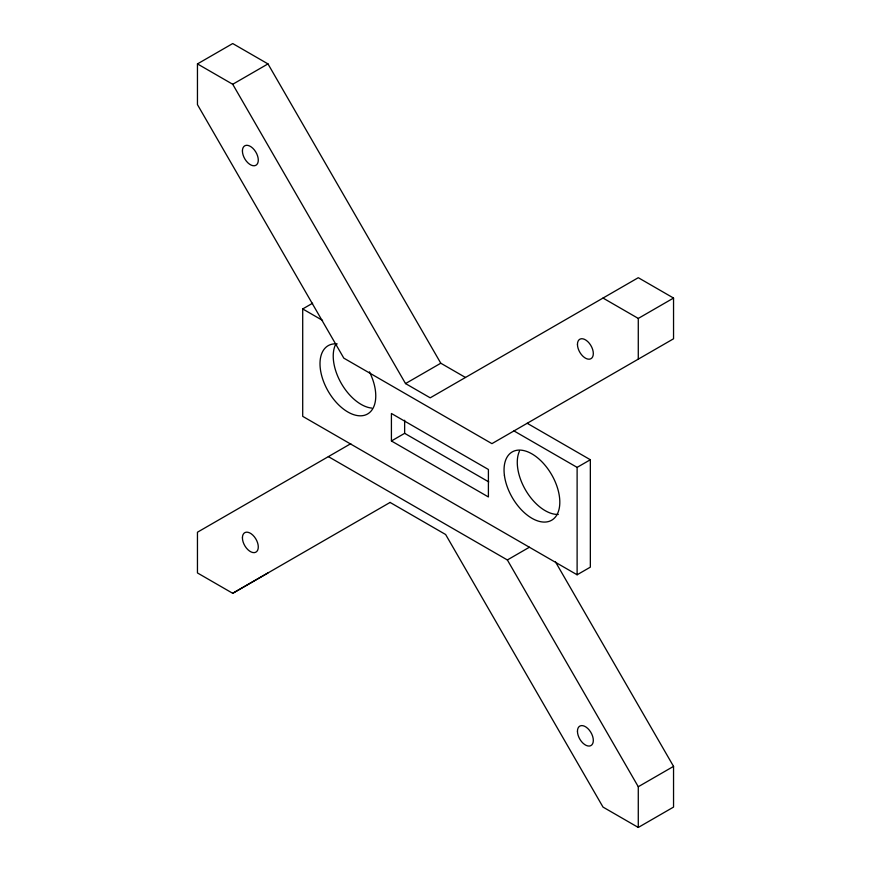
<?xml version="1.0" encoding="UTF-8"?>
<svg xmlns="http://www.w3.org/2000/svg" width="871" height="871" viewBox="0 0 871 871"><rect width="100%" height="100%" fill="white"/><g stroke="black" fill="none" stroke-linecap="round" stroke-linejoin="round"><path stroke-width="1.31" d="M197.456 63.91L232.72 84.269L405.527 383.578L430.209 397.829L638.28 277.697L673.544 298.056L673.544 338.786L491.93 443.644L343.805 358.133L197.456 104.629L197.456 63.91L232.72 43.55L267.985 63.91L440.791 363.218L465.473 377.47M232.72 84.269L267.985 63.91M527.195 423.284L590.342 459.746L590.342 567.152L577.114 574.784L302.705 416.349L302.705 308.944L312.624 303.217M405.527 383.578L440.791 363.218M350.784 443.687L197.456 532.214L197.456 572.944L232.72 593.303L267.985 572.944M391.417 440.976L488.402 496.96L488.402 469.48L391.417 413.485L391.417 440.976L404.645 433.333L488.773 481.913M603.015 298.056L638.28 318.427L673.544 298.056M232.72 593.303L390.132 502.415M513.966 430.916L577.114 467.379L590.342 459.746M328.378 456.622L507.358 559.955L529.394 547.228M673.544 766.371L673.544 807.09L638.28 827.45L638.28 786.731L673.544 766.371L555.513 561.926M337.219 343.925L334.736 343.838A39.435 22.766 60 0 0 323.293 380.801A39.435 22.766 60 0 0 361.03 415.805A39.435 22.766 60 0 0 372.472 378.841L371.068 375.325A39.435 22.766 60 0 0 369.435 371.841M302.705 308.944L322.575 320.419M390.099 502.436L445.636 534.511L603.015 807.09L638.28 827.45M507.358 559.955L638.28 786.731M638.28 318.427L638.28 359.146M577.114 467.379L577.114 574.784M404.645 420.247L404.645 433.333M371.775 408.096A39.435 22.766 60 0 1 341.399 383.578A39.435 22.766 60 0 1 335.346 344.992M558.3 514.434A39.435 22.766 60 0 1 526.432 491.494A39.435 22.766 60 0 1 519.399 451.254M242.421 537.821A11.225 6.478 60 0 0 254.321 552.628A11.225 6.478 60 0 0 254.321 536.754A11.225 6.478 60 0 0 242.421 537.821M504.418 475.446A39.435 22.766 60 0 0 549.623 521.185A39.435 22.766 60 0 0 541.751 461.619A39.435 22.766 60 0 0 504.418 475.446M242.421 150.955A11.225 6.478 60 0 0 254.321 165.762A11.225 6.478 60 0 0 254.321 149.888A11.225 6.478 60 0 0 242.421 150.955M577.451 731.248A11.225 6.478 60 0 0 589.351 746.055A11.225 6.478 60 0 0 589.351 730.181A11.225 6.478 60 0 0 577.451 731.248M577.451 344.383A11.225 6.478 60 0 0 589.351 359.19A11.225 6.478 60 0 0 589.351 343.316A11.225 6.478 60 0 0 577.451 344.383"/></g></svg>
